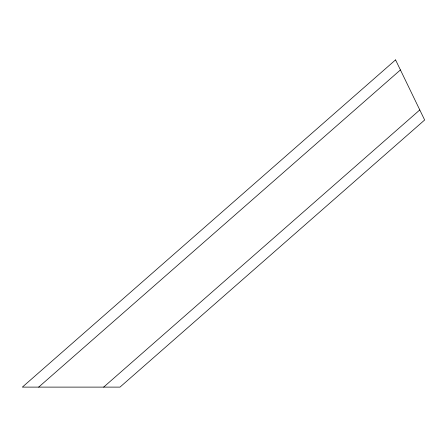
<?xml version="1.0" encoding="UTF-8"?>
<svg xmlns="http://www.w3.org/2000/svg" width="447" height="447" viewBox="0 0 447 447"><rect width="100%" height="100%" fill="white"/><g stroke="black" fill="none" stroke-linecap="round" stroke-linejoin="round"><path stroke-width="0.67" d="M38.682 387.113L400.428 69.939M103.659 387.113L419.783 109.94M395.567 59.887L22.35 387.113L119.992 387.113L424.65 119.997L395.567 59.887"/></g></svg>
